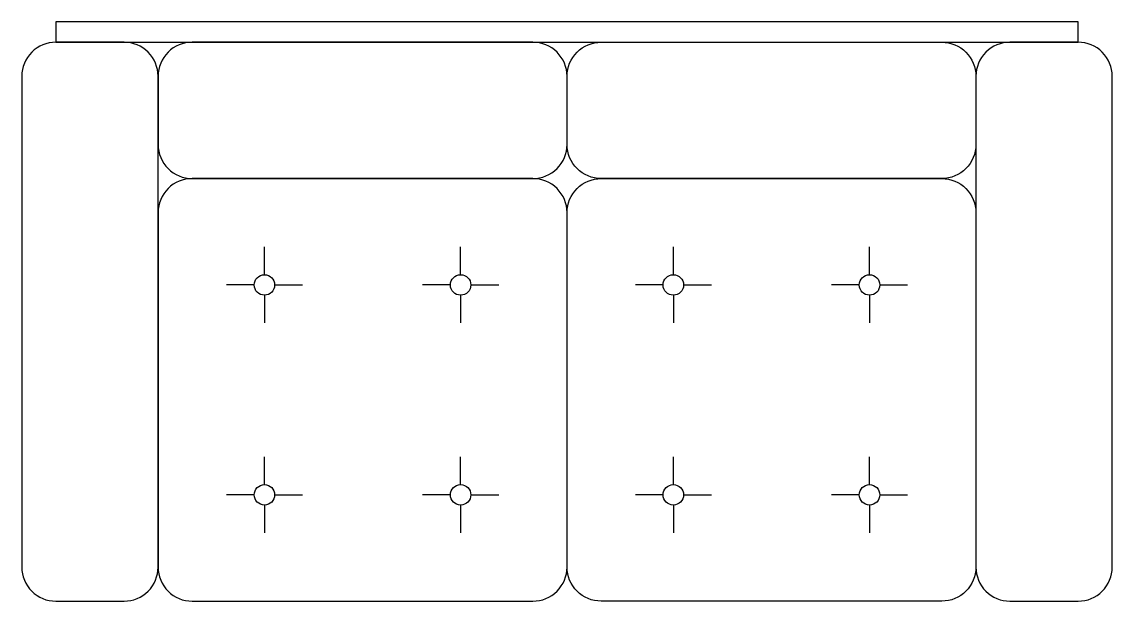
# Model space of a CAD drawing. Header units: millimetres. Extents: x -831.86 to -830.26, y 2723.29 to 2724.14.
import ezdxf

# ---------------------------------------------------------------- set-up
doc = ezdxf.new("R2010")
doc.units = ezdxf.units.MM
doc.header["$LTSCALE"] = 10
doc.layers.add('Móveis_sofás', color=2, linetype='Continuous')

msp = doc.modelspace()

# ---------------------------------------------------------------- linework, layer by layer
at = {"layer": 'Móveis_sofás', "color": 1}
for p, q in [((-831.5046, 2723.7668), (-831.5046, 2723.8076)), ((-831.2167, 2723.7668), (-831.2167, 2723.8076)), ((-830.9046, 2723.7668), (-830.9046, 2723.8076)), ((-830.6167, 2723.7668), (-830.6167, 2723.8076)), ((-831.5196, 2723.7518), (-831.5603, 2723.7518)), ((-831.4896, 2723.7518), (-831.4488, 2723.7518)), ((-831.2317, 2723.7518), (-831.2725, 2723.7518)), ((-831.2017, 2723.7518), (-831.1609, 2723.7518)), ((-830.9196, 2723.7518), (-830.9603, 2723.7518)), ((-830.8896, 2723.7518), (-830.8488, 2723.7518)), ((-830.6317, 2723.7518), (-830.6725, 2723.7518)), ((-830.6017, 2723.7518), (-830.5609, 2723.7518)), ((-831.5046, 2723.7368), (-831.5046, 2723.696)), ((-831.2167, 2723.7368), (-831.2167, 2723.696)), ((-830.9046, 2723.7368), (-830.9046, 2723.696)), ((-830.6167, 2723.7368), (-830.6167, 2723.696)), ((-831.5046, 2723.4589), (-831.5046, 2723.4997)), ((-831.2167, 2723.4589), (-831.2167, 2723.4997)), ((-830.9046, 2723.4589), (-830.9046, 2723.4997)), ((-830.6167, 2723.4589), (-830.6167, 2723.4997)), ((-831.5196, 2723.4439), (-831.5603, 2723.4439)), ((-831.4896, 2723.4439), (-831.4488, 2723.4439)), ((-831.2317, 2723.4439), (-831.2725, 2723.4439)), ((-831.2017, 2723.4439), (-831.1609, 2723.4439)), ((-830.9196, 2723.4439), (-830.9603, 2723.4439)), ((-830.8896, 2723.4439), (-830.8488, 2723.4439)), ((-830.6317, 2723.4439), (-830.6725, 2723.4439)), ((-830.6017, 2723.4439), (-830.5609, 2723.4439)), ((-831.5046, 2723.4289), (-831.5046, 2723.3882)), ((-831.2167, 2723.4289), (-831.2167, 2723.3882)), ((-830.9046, 2723.4289), (-830.9046, 2723.3882)), ((-830.6167, 2723.4289), (-830.6167, 2723.3882))]:
    msp.add_line(p, q, dxfattribs=at)
msp.add_lwpolyline([(-830.3106, 2724.1379), (-831.8106, 2724.1379), (-831.8106, 2724.1079), (-831.7106, 2724.1079), (-831.6106, 2724.1079), (-830.5106, 2724.1079), (-830.4106, 2724.1079), (-830.3106, 2724.1079)], close=True, dxfattribs=at)
at = {"layer": 'Móveis_sofás'}
for points in [[(-831.6606, 2723.3379), (-831.6606, 2723.9079), (-831.6606, 2724.0579, 0.414214), (-831.7106, 2724.1079), (-831.8106, 2724.1079, 0.414214), (-831.8606, 2724.0579), (-831.8606, 2723.3379, 0.414214), (-831.8106, 2723.2879), (-831.7106, 2723.2879, 0.414214)], [(-831.0606, 2723.9579), (-831.0606, 2724.0579, 0.414214), (-831.1106, 2724.1079), (-831.6106, 2724.1079, 0.414214), (-831.6606, 2724.0579), (-831.6606, 2723.9579, 0.414214), (-831.6106, 2723.9079), (-831.1106, 2723.9079, 0.414214)], [(-831.0606, 2723.9579), (-831.0606, 2724.0579, -0.414214), (-831.0106, 2724.1079), (-830.5106, 2724.1079, -0.414214), (-830.4606, 2724.0579), (-830.4606, 2723.9579, -0.414214), (-830.5106, 2723.9079), (-831.0106, 2723.9079, -0.414214)], [(-830.2606, 2723.3379), (-830.2606, 2724.0579, 0.414214), (-830.3106, 2724.1079), (-830.4106, 2724.1079, 0.414214), (-830.4606, 2724.0579), (-830.4606, 2723.3379, 0.414214), (-830.4106, 2723.2879), (-830.3106, 2723.2879, 0.414214)], [(-831.0606, 2723.3379), (-831.0606, 2723.8579, 0.414214), (-831.1106, 2723.9079), (-831.6106, 2723.9079, 0.414214), (-831.6606, 2723.8579), (-831.6606, 2723.3379, 0.414214), (-831.6106, 2723.2879), (-831.1106, 2723.2879, 0.414214)], [(-831.0606, 2723.3379), (-831.0606, 2723.8579, -0.414214), (-831.0106, 2723.9079), (-830.5106, 2723.9079, -0.414214), (-830.4606, 2723.8579), (-830.4606, 2723.3379, -0.414214), (-830.5106, 2723.2879), (-831.0106, 2723.2879, -0.414214)]]:
    msp.add_lwpolyline(points, format="xyb", close=True, dxfattribs=at)
at = {"layer": 'Móveis_sofás', "color": 1}
for centre in [(-831.5046, 2723.7518), (-831.2167, 2723.7518), (-830.9046, 2723.7518), (-830.6167, 2723.7518), (-831.5046, 2723.4439), (-831.2167, 2723.4439), (-830.9046, 2723.4439), (-830.6167, 2723.4439)]:
    msp.add_circle(centre, 0.015, dxfattribs=at)

doc.saveas('drawing.dxf')
